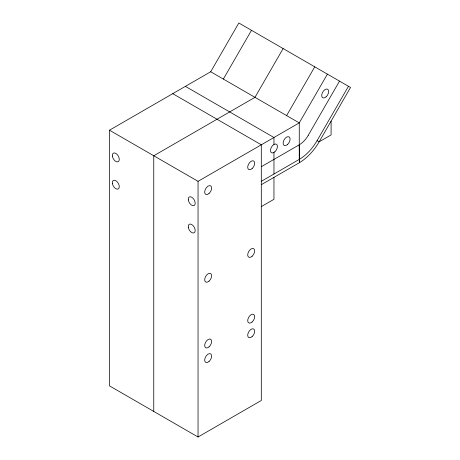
<?xml version="1.0" encoding="UTF-8"?>
<svg xmlns="http://www.w3.org/2000/svg" width="460" height="460" viewBox="0 0 460 460"><rect width="100%" height="100%" fill="white"/><g stroke="black" fill="none" stroke-linecap="round" stroke-linejoin="round"><path stroke-width="0.69" d="M172.736 93.673L261.303 144.802L261.303 400.476L198.041 437L109.474 385.865L109.474 130.197L210.691 71.76L238.843 23L350.526 87.48L319.148 141.824C314.278 150.115 307.78 157.688 299.46 162.662L261.303 184.69M223.347 79.062L251.499 30.302M283.13 48.564L254.978 97.324L153.761 155.762L153.761 411.435M286.609 115.587L314.761 66.826M327.411 74.135L299.259 122.889L299.259 159.413M308.206 135.361L339.52 81.127M261.303 181.332L299.437 159.309C306.9 154.853 312.719 148.068 317.089 140.633L348.467 86.29M109.474 130.197L198.041 181.326L299.259 122.889L210.691 71.76M261.303 166.721L299.259 144.808A18.572 10.724 -60 0 0 308.24 135.384M261.303 206.603L273.959 199.301L273.959 177.387M317.089 140.633L319.148 141.824L331.096 134.924L331.096 121.129M185.392 86.365L273.959 137.5L273.959 144.44M299.259 144.808L299.46 162.662L299.437 159.309M273.959 152.473L273.959 174.024M198.041 181.326L198.041 437M112.366 183.339A4.922 2.841 60 0 0 117.996 189.077A4.922 2.841 60 0 0 117.047 181.654A4.922 2.841 60 0 0 112.366 183.339M112.366 156.055A4.922 2.841 60 0 0 117.996 161.793A4.922 2.841 60 0 0 117.047 154.37A4.922 2.841 60 0 0 112.366 156.055M274.856 151.817A4.922 2.841 -60 0 0 276.414 144.198A4.922 2.841 -60 0 0 270.595 149.356A4.922 2.841 -60 0 0 274.856 151.817M287.511 144.515A4.922 2.841 -60 0 0 289.07 136.89A4.922 2.841 -60 0 0 283.245 142.054A4.922 2.841 -60 0 0 287.511 144.515M326.077 96.864A4.922 2.841 -60 0 0 327.635 89.24A4.922 2.841 -60 0 0 321.816 94.403A4.922 2.841 -60 0 0 326.077 96.864M209.064 361.468A4.922 2.841 -60 0 0 210.623 353.843A4.922 2.841 -60 0 0 204.803 359.007A4.922 2.841 -60 0 0 209.064 361.468M209.064 281.112A4.922 2.841 -60 0 0 210.623 273.493A4.922 2.841 -60 0 0 204.803 278.656A4.922 2.841 -60 0 0 209.064 281.112M252.08 256.277A4.922 2.841 -60 0 0 253.644 248.653A4.922 2.841 -60 0 0 247.819 253.816A4.922 2.841 -60 0 0 252.08 256.277M209.064 193.453A4.922 2.841 -60 0 0 210.623 185.834A4.922 2.841 -60 0 0 204.803 190.998A4.922 2.841 -60 0 0 209.064 193.453M252.08 168.619A4.922 2.841 -60 0 0 253.644 161A4.922 2.841 -60 0 0 247.819 166.158A4.922 2.841 -60 0 0 252.08 168.619M188.278 199.887A4.922 2.841 60 0 0 193.907 205.62A4.922 2.841 60 0 0 192.958 198.202A4.922 2.841 60 0 0 188.278 199.887M188.278 227.171A4.922 2.841 60 0 0 193.907 232.904A4.922 2.841 60 0 0 192.958 225.486A4.922 2.841 60 0 0 188.278 227.171M252.08 336.634A4.922 2.841 -60 0 0 253.644 329.009A4.922 2.841 -60 0 0 247.819 334.173A4.922 2.841 -60 0 0 252.08 336.634M252.08 322.023A4.922 2.841 -60 0 0 253.644 314.398A4.922 2.841 -60 0 0 247.819 319.562A4.922 2.841 -60 0 0 252.08 322.023M209.064 346.857A4.922 2.841 -60 0 0 210.623 339.238A4.922 2.841 -60 0 0 204.803 344.396A4.922 2.841 -60 0 0 209.064 346.857"/></g></svg>
